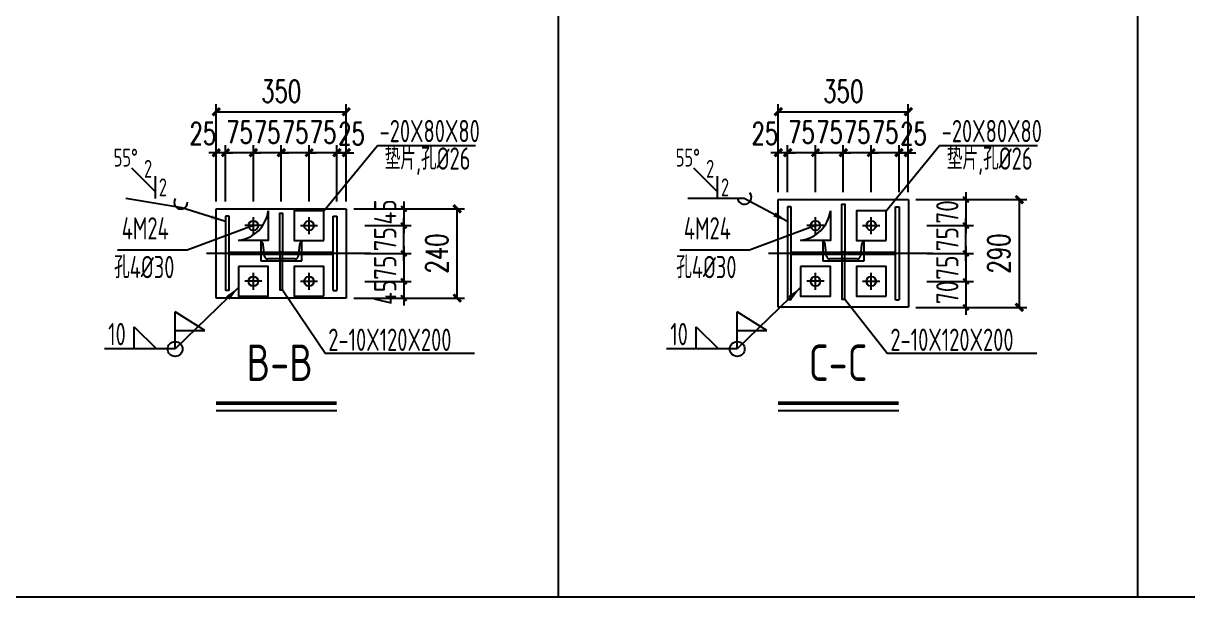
# Model space of a CAD drawing. Extents: x 180850 to 1400258, y 48356 to 327067.
# Drawn here: x 1346444 to 1362115, y 181972 to 189687 of the extents above; entities that cross this region are included whole.
import ezdxf
from ezdxf.enums import TextEntityAlignment as Align

# ---------------------------------------------------------------- set-up
doc = ezdxf.new("R2010")
doc.units = 0
doc.header["$LTSCALE"] = 1000
doc.linetypes.add('ACAD_ISO02W100', pattern=[15, 12, -3])
for name, color, linetype in [('AXIS', 3, 'Continuous'), ('DOTE', 1, 'Continuous'), ('GZ', 50, 'Continuous'), ('HfText', 7, 'Continuous'), ('NUM', 7, 'Continuous'), ('PUB_TEXT', 7, 'Continuous'), ('PZ', 202, 'Continuous'), ('TEXT', 7, 'Continuous'), ('THIN', 7, 'Continuous'), ('WELD', 7, 'Continuous'), ('引线', 3, 'Continuous'), ('虚线', 4, 'ACAD_ISO02W100')]:
    doc.layers.add(name, color=color, linetype=linetype)
doc.styles.add('_TCH_DIM_T3', font='SIMPLEX', dxfattribs={"width": 0.705882, "bigfont": 'GBCBIG'})
doc.styles.add('C', font='tssdeng.shx', dxfattribs={"height": 3, "bigfont": 'tssdchn.shx'})
doc.styles.get("Standard").update_dxf_attribs({"font": 'gbenor.shx', "bigfont": 'gbcbig.shx'})
doc.styles.add('TSSD_Dimension', font='Tssdeng.shx', dxfattribs={"width": 0.8, "bigfont": 'hztxt.shx'})
doc.styles.add('TSSD_Label', font='tssdeng.shx', dxfattribs={"width": 0.7, "bigfont": 'hztxt.shx'})
doc.styles.add('TSSD_Norm', font='tssdeng.shx', dxfattribs={"bigfont": 'hztxt.shx'})
doc.dimstyles.new('TCH_100_5', dxfattribs={"dimtxt": 297.5, "dimasz": 100, "dimexe": 100, "dimexo": 100, "dimgap": 126.25, "dimtad": 1, "dimdec": 0, "dimlfac": 0.2, "dimzin": 0, "dimdsep": 46, "dimtxsty": '_TCH_DIM_T3', "dimblk": 'ARCHTICK', "dimcen": 0.09, "dimclrd": 126, "dimclre": 126, "dimclrt": 7, "dimazin": 2, "dimtfac": 1, "dimtdec": 0, "dimtix": 1, "dimtmove": 2, "dimatfit": 3, "dimfxl": 1, "dimtolj": 1, "dimtzin": 0, "dimarcsym": 0})
doc.dimstyles.new('TSSD_20_100', dxfattribs={"dimtxt": 300, "dimasz": 75, "dimexe": 100, "dimexo": 250, "dimgap": 100, "dimtad": 1, "dimdec": 0, "dimlfac": 0.2, "dimzin": 0, "dimdsep": 46, "dimtxsty": 'TSSD_Dimension', "dimblk": 'ARCHTICK', "dimcen": 0, "dimdle": 100, "dimclrt": 7, "dimadec": 0, "dimazin": 0, "dimtfac": 1, "dimtdec": 0, "dimtix": 1, "dimtmove": 2, "dimatfit": 3, "dimfxl": 1, "dimtolj": 1, "dimtzin": 0, "dimarcsym": 0})
doc.dimstyles.new('TSSD_LEADER_STYLE_200.0', dxfattribs={"dimtxt": 0.18, "dimasz": 200, "dimexe": 0.18, "dimexo": 0.0625, "dimgap": 0.09, "dimtad": 0, "dimtih": 1, "dimtoh": 1, "dimdec": 4, "dimzin": 0, "dimdsep": 46, "dimtxsty": 'Standard', "dimcen": 0.09, "dimadec": 0, "dimazin": 0, "dimtfac": 1, "dimtdec": 4, "dimtofl": 0, "dimtmove": 0, "dimatfit": 3, "dimfxl": 1, "dimtolj": 1, "dimtzin": 0, "dimarcsym": 0})

# ---------------------------------------------------------------- blocks, each defined once
blk = doc.blocks.new('_WELD001')
at = {"linetype": 'ByBlock'}
h = blk.add_hatch(color=0, dxfattribs=at)
h.paths.add_polyline_path([(0.8, 0.5), (0, 1), (0, 0.5)], flags=16)
edge = h.paths.add_edge_path()
edge.add_line((0.8, 0.5), (0, 1))
edge.add_line((0, 0.5), (0.8, 0.5))
edge.add_line((0, 0), (0, 1))
at = {"color": 0, "linetype": 'ByBlock'}
for p, q in [((0, 0), (0, 1)), ((0.8, 0.5), (0, 1)), ((0, 0.5), (0.8, 0.5))]:
    blk.add_line(p, q, dxfattribs=at)
blk = doc.blocks.new('_WELD003')
at = {"color": 0, "linetype": 'ByBlock'}
blk.add_circle((0, 0), 0.5, dxfattribs=at)
blk = doc.blocks.new('_WELD004')
at = {"color": 0, "linetype": 'ByBlock'}
for p, q in [((0, 1), (1, 0)), ((0, 0), (0, 1))]:
    blk.add_line(p, q, dxfattribs=at)
blk = doc.blocks.new('_ArchTick')
at = {"color": 0, "linetype": 'ByBlock', "const_width": 0.4}
blk.add_lwpolyline([(-0.5, -0.5), (0.5, 0.5)], dxfattribs=at)
blk = doc.blocks.new('*D1846')
at = {"layer": 'AXIS', "color": 126, "linetype": 'ByBlock', "lineweight": -2, "transparency": 16777216}
for p, q in [((1349541, 187290), (1349541, 188046)), ((1349916, 187290), (1349916, 188046)), ((1349541, 187946), (1349441, 187946)), ((1349916, 187946), (1349541, 187946)), ((1349916, 187946), (1350016, 187946))]:
    blk.add_line(p, q, dxfattribs=at)
at = {"layer": 'Defpoints', "color": 0, "linetype": 'ByBlock', "transparency": 16777216}
for p in [(1349541, 187946), (1349541, 187190), (1349916, 187190)]:
    blk.add_point(p, dxfattribs=at)
at = {"layer": 'AXIS', "color": 126, "linetype": 'ByBlock', "lineweight": -2, "transparency": 16777216, "xscale": 100, "yscale": 100, "zscale": 100}
blk.add_blockref('_ArchTick', (1349541, 187946), dxfattribs=at)
at = {"layer": 'AXIS', "color": 126, "linetype": 'ByBlock', "lineweight": -2, "transparency": 16777216, "xscale": 100, "yscale": 100, "zscale": 100, "rotation": 180}
blk.add_blockref('_ArchTick', (1349916, 187946), dxfattribs=at)
at = {"layer": 'AXIS', "color": 7, "linetype": 'ByBlock', "transparency": 16777216, "insert": (1349728, 188221), "char_height": 297.5, "attachment_point": 5, "style": '_TCH_DIM_T3'}
blk.add_mtext('\\A1;75', dxfattribs=at)
blk = doc.blocks.new('*D1847')
at = {"layer": 'AXIS', "color": 126, "linetype": 'ByBlock', "lineweight": -2, "transparency": 16777216}
for p, q in [((1349041, 187290), (1349041, 188597)), ((1350791, 187290), (1350791, 188597)), ((1349041, 188497), (1350791, 188497))]:
    blk.add_line(p, q, dxfattribs=at)
at = {"layer": 'Defpoints', "color": 0, "linetype": 'ByBlock', "transparency": 16777216}
for p in [(1350791, 188497), (1349041, 187190), (1350791, 187190)]:
    blk.add_point(p, dxfattribs=at)
at = {"layer": 'AXIS', "color": 126, "linetype": 'ByBlock', "lineweight": -2, "transparency": 16777216, "xscale": 100, "yscale": 100, "zscale": 100, "rotation": 180}
blk.add_blockref('_ArchTick', (1349041, 188497), dxfattribs=at)
at = {"layer": 'AXIS', "color": 126, "linetype": 'ByBlock', "lineweight": -2, "transparency": 16777216, "xscale": 100, "yscale": 100, "zscale": 100}
blk.add_blockref('_ArchTick', (1350791, 188497), dxfattribs=at)
at = {"layer": 'AXIS', "color": 7, "linetype": 'ByBlock', "transparency": 16777216, "insert": (1349916, 188772), "char_height": 297.5, "attachment_point": 5, "style": '_TCH_DIM_T3'}
blk.add_mtext('\\A1;350', dxfattribs=at)
blk = doc.blocks.new('*D1848')
at = {"layer": 'AXIS', "color": 126, "linetype": 'ByBlock', "lineweight": -2, "transparency": 16777216}
for p, q in [((1349041, 187290), (1349041, 188046)), ((1349166, 187290), (1349166, 188046)), ((1349041, 187946), (1348941, 187946)), ((1349166, 187946), (1349041, 187946)), ((1349166, 187946), (1349266, 187946))]:
    blk.add_line(p, q, dxfattribs=at)
at = {"layer": 'Defpoints', "color": 0, "linetype": 'ByBlock', "transparency": 16777216}
for p in [(1349041, 187946), (1349041, 187190), (1349166, 187190)]:
    blk.add_point(p, dxfattribs=at)
at = {"layer": 'AXIS', "color": 126, "linetype": 'ByBlock', "lineweight": -2, "transparency": 16777216, "xscale": 100, "yscale": 100, "zscale": 100}
blk.add_blockref('_ArchTick', (1349041, 187946), dxfattribs=at)
at = {"layer": 'AXIS', "color": 126, "linetype": 'ByBlock', "lineweight": -2, "transparency": 16777216, "xscale": 100, "yscale": 100, "zscale": 100, "rotation": 180}
blk.add_blockref('_ArchTick', (1349166, 187946), dxfattribs=at)
at = {"layer": 'AXIS', "color": 7, "linetype": 'ByBlock', "transparency": 16777216, "insert": (1348860, 188204), "char_height": 297.5, "attachment_point": 5, "style": '_TCH_DIM_T3'}
blk.add_mtext('\\A1;25', dxfattribs=at)
blk = doc.blocks.new('*D1849')
at = {"layer": 'AXIS', "color": 126, "linetype": 'ByBlock', "lineweight": -2, "transparency": 16777216}
for p, q in [((1350666, 187290), (1350666, 188046)), ((1350791, 187290), (1350791, 188046)), ((1350666, 187946), (1350566, 187946)), ((1350791, 187946), (1350666, 187946)), ((1350791, 187946), (1350891, 187946))]:
    blk.add_line(p, q, dxfattribs=at)
at = {"layer": 'Defpoints', "color": 0, "linetype": 'ByBlock', "transparency": 16777216}
for p in [(1350666, 187946), (1350666, 187190), (1350791, 187190)]:
    blk.add_point(p, dxfattribs=at)
at = {"layer": 'AXIS', "color": 126, "linetype": 'ByBlock', "lineweight": -2, "transparency": 16777216, "xscale": 100, "yscale": 100, "zscale": 100}
blk.add_blockref('_ArchTick', (1350666, 187946), dxfattribs=at)
at = {"layer": 'AXIS', "color": 126, "linetype": 'ByBlock', "lineweight": -2, "transparency": 16777216, "xscale": 100, "yscale": 100, "zscale": 100, "rotation": 180}
blk.add_blockref('_ArchTick', (1350791, 187946), dxfattribs=at)
at = {"layer": 'AXIS', "color": 7, "linetype": 'ByBlock', "transparency": 16777216, "insert": (1350862, 188201), "char_height": 297.5, "attachment_point": 5, "style": '_TCH_DIM_T3'}
blk.add_mtext('\\A1;25', dxfattribs=at)
blk = doc.blocks.new('*D1850')
at = {"layer": 'AXIS', "color": 126, "linetype": 'ByBlock', "lineweight": -2, "transparency": 16777216}
for p, q in [((1349916, 187290), (1349916, 188046)), ((1350291, 187290), (1350291, 188046)), ((1349916, 187946), (1349816, 187946)), ((1350291, 187946), (1349916, 187946)), ((1350291, 187946), (1350391, 187946))]:
    blk.add_line(p, q, dxfattribs=at)
at = {"layer": 'Defpoints', "color": 0, "linetype": 'ByBlock', "transparency": 16777216}
for p in [(1349916, 187946), (1349916, 187190), (1350291, 187190)]:
    blk.add_point(p, dxfattribs=at)
at = {"layer": 'AXIS', "color": 126, "linetype": 'ByBlock', "lineweight": -2, "transparency": 16777216, "xscale": 100, "yscale": 100, "zscale": 100}
blk.add_blockref('_ArchTick', (1349916, 187946), dxfattribs=at)
at = {"layer": 'AXIS', "color": 126, "linetype": 'ByBlock', "lineweight": -2, "transparency": 16777216, "xscale": 100, "yscale": 100, "zscale": 100, "rotation": 180}
blk.add_blockref('_ArchTick', (1350291, 187946), dxfattribs=at)
at = {"layer": 'AXIS', "color": 7, "linetype": 'ByBlock', "transparency": 16777216, "insert": (1350103, 188221), "char_height": 297.5, "attachment_point": 5, "style": '_TCH_DIM_T3'}
blk.add_mtext('\\A1;75', dxfattribs=at)
blk = doc.blocks.new('*D1851')
at = {"layer": 'AXIS', "color": 126, "linetype": 'ByBlock', "lineweight": -2, "transparency": 16777216}
for p, q in [((1349166, 187290), (1349166, 188046)), ((1349541, 187290), (1349541, 188046)), ((1349166, 187946), (1349066, 187946)), ((1349541, 187946), (1349166, 187946)), ((1349541, 187946), (1349641, 187946))]:
    blk.add_line(p, q, dxfattribs=at)
at = {"layer": 'Defpoints', "color": 0, "linetype": 'ByBlock', "transparency": 16777216}
for p in [(1349166, 187946), (1349166, 187190), (1349541, 187190)]:
    blk.add_point(p, dxfattribs=at)
at = {"layer": 'AXIS', "color": 126, "linetype": 'ByBlock', "lineweight": -2, "transparency": 16777216, "xscale": 100, "yscale": 100, "zscale": 100}
blk.add_blockref('_ArchTick', (1349166, 187946), dxfattribs=at)
at = {"layer": 'AXIS', "color": 126, "linetype": 'ByBlock', "lineweight": -2, "transparency": 16777216, "xscale": 100, "yscale": 100, "zscale": 100, "rotation": 180}
blk.add_blockref('_ArchTick', (1349541, 187946), dxfattribs=at)
at = {"layer": 'AXIS', "color": 7, "linetype": 'ByBlock', "transparency": 16777216, "insert": (1349353, 188221), "char_height": 297.5, "attachment_point": 5, "style": '_TCH_DIM_T3'}
blk.add_mtext('\\A1;75', dxfattribs=at)
blk = doc.blocks.new('*D1852')
at = {"layer": 'AXIS', "color": 126, "linetype": 'ByBlock', "lineweight": -2, "transparency": 16777216}
for p, q in [((1350291, 187290), (1350291, 188046)), ((1350666, 187290), (1350666, 188046)), ((1350291, 187946), (1350191, 187946)), ((1350666, 187946), (1350291, 187946)), ((1350666, 187946), (1350766, 187946))]:
    blk.add_line(p, q, dxfattribs=at)
at = {"layer": 'Defpoints', "color": 0, "linetype": 'ByBlock', "transparency": 16777216}
for p in [(1350291, 187946), (1350291, 187190), (1350666, 187190)]:
    blk.add_point(p, dxfattribs=at)
at = {"layer": 'AXIS', "color": 126, "linetype": 'ByBlock', "lineweight": -2, "transparency": 16777216, "xscale": 100, "yscale": 100, "zscale": 100}
blk.add_blockref('_ArchTick', (1350291, 187946), dxfattribs=at)
at = {"layer": 'AXIS', "color": 126, "linetype": 'ByBlock', "lineweight": -2, "transparency": 16777216, "xscale": 100, "yscale": 100, "zscale": 100, "rotation": 180}
blk.add_blockref('_ArchTick', (1350666, 187946), dxfattribs=at)
at = {"layer": 'AXIS', "color": 7, "linetype": 'ByBlock', "transparency": 16777216, "insert": (1350478, 188221), "char_height": 297.5, "attachment_point": 5, "style": '_TCH_DIM_T3'}
blk.add_mtext('\\A1;75', dxfattribs=at)
blk = doc.blocks.new('*D1853')
at = {"layer": 'AXIS', "color": 0, "linetype": 'ByBlock', "lineweight": -2, "transparency": 16777216}
for p, q in [((1351041, 186215), (1351665, 186215)), ((1351565, 186315), (1351565, 185890)), ((1351041, 185990), (1351665, 185990))]:
    blk.add_line(p, q, dxfattribs=at)
at = {"layer": 'Defpoints', "color": 0, "linetype": 'ByBlock', "transparency": 16777216}
for p in [(1350791, 186215), (1350791, 185990), (1351565, 185990)]:
    blk.add_point(p, dxfattribs=at)
at = {"layer": 'AXIS', "color": 0, "linetype": 'ByBlock', "lineweight": -2, "transparency": 16777216, "xscale": 75, "yscale": 75, "zscale": 75}
for p, rotation in [((1351565, 186215), 90), ((1351565, 185990), 270)]:
    blk.add_blockref('_ArchTick', p, dxfattribs=dict(at, rotation=rotation))
at = {"layer": 'AXIS', "color": 7, "linetype": 'ByBlock', "transparency": 16777216, "insert": (1351315, 186067), "char_height": 300, "attachment_point": 5, "rotation": 90, "style": 'TSSD_Dimension'}
blk.add_mtext('\\A1;45', dxfattribs=at)
blk = doc.blocks.new('*D1854')
at = {"layer": 'AXIS', "color": 0, "linetype": 'ByBlock', "lineweight": -2, "transparency": 16777216}
for p, q in [((1351041, 186965), (1351665, 186965)), ((1351565, 186490), (1351565, 187065)), ((1351041, 186590), (1351665, 186590))]:
    blk.add_line(p, q, dxfattribs=at)
at = {"layer": 'Defpoints', "color": 0, "linetype": 'ByBlock', "transparency": 16777216}
for p in [(1350791, 186965), (1351565, 186965), (1350791, 186590)]:
    blk.add_point(p, dxfattribs=at)
at = {"layer": 'AXIS', "color": 0, "linetype": 'ByBlock', "lineweight": -2, "transparency": 16777216, "xscale": 75, "yscale": 75, "zscale": 75}
for p, rotation in [((1351565, 186965), 90), ((1351565, 186590), 270)]:
    blk.add_blockref('_ArchTick', p, dxfattribs=dict(at, rotation=rotation))
at = {"layer": 'AXIS', "color": 7, "linetype": 'ByBlock', "transparency": 16777216, "insert": (1351315, 186782), "char_height": 300, "attachment_point": 5, "rotation": 90, "style": 'TSSD_Dimension'}
blk.add_mtext('\\A1;75', dxfattribs=at)
blk = doc.blocks.new('_WELD008')
at = {"color": 0, "linetype": 'ByBlock'}
for p, q in [((0, 0.3), (1.061, 1.361)), ((0, 0), (0, 1))]:
    blk.add_line(p, q, dxfattribs=at)
for tag, p in [('C', (1.286, 1.416)), ('B', (0.288, 0.856)), ('A', (-0.303, -0.009))]:
    blk.add_attdef(tag, text='', height=0.8, dxfattribs=at).set_placement(p, align=Align.CENTER)
blk = doc.blocks.new('*D1855')
at = {"layer": 'AXIS', "color": 126, "linetype": 'ByBlock', "lineweight": -2, "transparency": 16777216}
for p, q in [((1350891, 187190), (1352384, 187190)), ((1352284, 185990), (1352284, 187190)), ((1350891, 185990), (1352384, 185990))]:
    blk.add_line(p, q, dxfattribs=at)
at = {"layer": 'Defpoints', "color": 0, "linetype": 'ByBlock', "transparency": 16777216}
for p in [(1350791, 187190), (1352284, 187190), (1350791, 185990)]:
    blk.add_point(p, dxfattribs=at)
at = {"layer": 'AXIS', "color": 126, "linetype": 'ByBlock', "lineweight": -2, "transparency": 16777216, "xscale": 100, "yscale": 100, "zscale": 100}
for p, rotation in [((1352284, 187190), 90), ((1352284, 185990), 270)]:
    blk.add_blockref('_ArchTick', p, dxfattribs=dict(at, rotation=rotation))
at = {"layer": 'AXIS', "color": 7, "linetype": 'ByBlock', "transparency": 16777216, "insert": (1352009, 186590), "char_height": 297.5, "attachment_point": 5, "rotation": 90, "style": '_TCH_DIM_T3'}
blk.add_mtext('\\A1;240', dxfattribs=at)
blk = doc.blocks.new('*D1856')
at = {"layer": 'AXIS', "color": 0, "linetype": 'ByBlock', "lineweight": -2, "transparency": 16777216}
for p, q in [((1351565, 186690), (1351565, 186115)), ((1351041, 186590), (1351665, 186590)), ((1351041, 186215), (1351665, 186215))]:
    blk.add_line(p, q, dxfattribs=at)
at = {"layer": 'Defpoints', "color": 0, "linetype": 'ByBlock', "transparency": 16777216}
for p in [(1350791, 186590), (1350791, 186215), (1351565, 186215)]:
    blk.add_point(p, dxfattribs=at)
at = {"layer": 'AXIS', "color": 0, "linetype": 'ByBlock', "lineweight": -2, "transparency": 16777216, "xscale": 75, "yscale": 75, "zscale": 75}
for p, rotation in [((1351565, 186590), 90), ((1351565, 186215), 270)]:
    blk.add_blockref('_ArchTick', p, dxfattribs=dict(at, rotation=rotation))
at = {"layer": 'AXIS', "color": 7, "linetype": 'ByBlock', "transparency": 16777216, "insert": (1351315, 186399), "char_height": 300, "attachment_point": 5, "rotation": 90, "style": 'TSSD_Dimension'}
blk.add_mtext('\\A1;75', dxfattribs=at)
blk = doc.blocks.new('*D1857')
at = {"layer": 'AXIS', "color": 0, "linetype": 'ByBlock', "lineweight": -2, "transparency": 16777216}
for p, q in [((1351565, 187290), (1351565, 186865)), ((1350916, 187190), (1351665, 187190)), ((1351041, 186965), (1351665, 186965))]:
    blk.add_line(p, q, dxfattribs=at)
at = {"layer": 'Defpoints', "color": 0, "linetype": 'ByBlock', "transparency": 16777216}
for p in [(1350666, 187190), (1350791, 186965), (1351565, 186965)]:
    blk.add_point(p, dxfattribs=at)
at = {"layer": 'AXIS', "color": 0, "linetype": 'ByBlock', "lineweight": -2, "transparency": 16777216, "xscale": 75, "yscale": 75, "zscale": 75}
for p, rotation in [((1351565, 187190), 90), ((1351565, 186965), 270)]:
    blk.add_blockref('_ArchTick', p, dxfattribs=dict(at, rotation=rotation))
at = {"layer": 'AXIS', "color": 7, "linetype": 'ByBlock', "transparency": 16777216, "insert": (1351315, 187149), "char_height": 300, "attachment_point": 5, "rotation": 90, "style": 'TSSD_Dimension'}
blk.add_mtext('\\A1;45', dxfattribs=at)
blk = doc.blocks.new('*D1973')
at = {"layer": 'AXIS', "color": 126, "linetype": 'ByBlock', "lineweight": -2, "transparency": 16777216}
for p, q in [((1357105, 187415), (1357105, 188046)), ((1357480, 187415), (1357480, 188046)), ((1357105, 187946), (1357005, 187946)), ((1357480, 187946), (1357105, 187946)), ((1357480, 187946), (1357580, 187946))]:
    blk.add_line(p, q, dxfattribs=at)
at = {"layer": 'Defpoints', "color": 0, "linetype": 'ByBlock', "transparency": 16777216}
for p in [(1357105, 187946), (1357105, 187315), (1357480, 187315)]:
    blk.add_point(p, dxfattribs=at)
at = {"layer": 'AXIS', "color": 126, "linetype": 'ByBlock', "lineweight": -2, "transparency": 16777216, "xscale": 100, "yscale": 100, "zscale": 100}
blk.add_blockref('_ArchTick', (1357105, 187946), dxfattribs=at)
at = {"layer": 'AXIS', "color": 126, "linetype": 'ByBlock', "lineweight": -2, "transparency": 16777216, "xscale": 100, "yscale": 100, "zscale": 100, "rotation": 180}
blk.add_blockref('_ArchTick', (1357480, 187946), dxfattribs=at)
at = {"layer": 'AXIS', "color": 7, "linetype": 'ByBlock', "transparency": 16777216, "insert": (1357293, 188221), "char_height": 297.5, "attachment_point": 5, "style": '_TCH_DIM_T3'}
blk.add_mtext('\\A1;75', dxfattribs=at)
blk = doc.blocks.new('*D1974')
at = {"layer": 'AXIS', "color": 126, "linetype": 'ByBlock', "lineweight": -2, "transparency": 16777216}
for p, q in [((1356605, 187415), (1356605, 188597)), ((1358355, 187415), (1358355, 188597)), ((1356605, 188497), (1358355, 188497))]:
    blk.add_line(p, q, dxfattribs=at)
at = {"layer": 'Defpoints', "color": 0, "linetype": 'ByBlock', "transparency": 16777216}
for p in [(1358355, 188497), (1356605, 187315), (1358355, 187315)]:
    blk.add_point(p, dxfattribs=at)
at = {"layer": 'AXIS', "color": 126, "linetype": 'ByBlock', "lineweight": -2, "transparency": 16777216, "xscale": 100, "yscale": 100, "zscale": 100, "rotation": 180}
blk.add_blockref('_ArchTick', (1356605, 188497), dxfattribs=at)
at = {"layer": 'AXIS', "color": 126, "linetype": 'ByBlock', "lineweight": -2, "transparency": 16777216, "xscale": 100, "yscale": 100, "zscale": 100}
blk.add_blockref('_ArchTick', (1358355, 188497), dxfattribs=at)
at = {"layer": 'AXIS', "color": 7, "linetype": 'ByBlock', "transparency": 16777216, "insert": (1357480, 188772), "char_height": 297.5, "attachment_point": 5, "style": '_TCH_DIM_T3'}
blk.add_mtext('\\A1;350', dxfattribs=at)
blk = doc.blocks.new('*D1975')
at = {"layer": 'AXIS', "color": 126, "linetype": 'ByBlock', "lineweight": -2, "transparency": 16777216}
for p, q in [((1356605, 187415), (1356605, 188046)), ((1356730, 187415), (1356730, 188046)), ((1356605, 187946), (1356505, 187946)), ((1356730, 187946), (1356605, 187946)), ((1356730, 187946), (1356830, 187946))]:
    blk.add_line(p, q, dxfattribs=at)
at = {"layer": 'Defpoints', "color": 0, "linetype": 'ByBlock', "transparency": 16777216}
for p in [(1356605, 187946), (1356605, 187315), (1356730, 187315)]:
    blk.add_point(p, dxfattribs=at)
at = {"layer": 'AXIS', "color": 126, "linetype": 'ByBlock', "lineweight": -2, "transparency": 16777216, "xscale": 100, "yscale": 100, "zscale": 100}
blk.add_blockref('_ArchTick', (1356605, 187946), dxfattribs=at)
at = {"layer": 'AXIS', "color": 126, "linetype": 'ByBlock', "lineweight": -2, "transparency": 16777216, "xscale": 100, "yscale": 100, "zscale": 100, "rotation": 180}
blk.add_blockref('_ArchTick', (1356730, 187946), dxfattribs=at)
at = {"layer": 'AXIS', "color": 7, "linetype": 'ByBlock', "transparency": 16777216, "insert": (1356425, 188204), "char_height": 297.5, "attachment_point": 5, "style": '_TCH_DIM_T3'}
blk.add_mtext('\\A1;25', dxfattribs=at)
blk = doc.blocks.new('*D1976')
at = {"layer": 'AXIS', "color": 126, "linetype": 'ByBlock', "lineweight": -2, "transparency": 16777216}
for p, q in [((1358230, 187415), (1358230, 188046)), ((1358355, 187415), (1358355, 188046)), ((1358230, 187946), (1358130, 187946)), ((1358355, 187946), (1358230, 187946)), ((1358355, 187946), (1358455, 187946))]:
    blk.add_line(p, q, dxfattribs=at)
at = {"layer": 'Defpoints', "color": 0, "linetype": 'ByBlock', "transparency": 16777216}
for p in [(1358230, 187946), (1358230, 187315), (1358355, 187315)]:
    blk.add_point(p, dxfattribs=at)
at = {"layer": 'AXIS', "color": 126, "linetype": 'ByBlock', "lineweight": -2, "transparency": 16777216, "xscale": 100, "yscale": 100, "zscale": 100}
blk.add_blockref('_ArchTick', (1358230, 187946), dxfattribs=at)
at = {"layer": 'AXIS', "color": 126, "linetype": 'ByBlock', "lineweight": -2, "transparency": 16777216, "xscale": 100, "yscale": 100, "zscale": 100, "rotation": 180}
blk.add_blockref('_ArchTick', (1358355, 187946), dxfattribs=at)
at = {"layer": 'AXIS', "color": 7, "linetype": 'ByBlock', "transparency": 16777216, "insert": (1358426, 188201), "char_height": 297.5, "attachment_point": 5, "style": '_TCH_DIM_T3'}
blk.add_mtext('\\A1;25', dxfattribs=at)
blk = doc.blocks.new('*D1977')
at = {"layer": 'AXIS', "color": 126, "linetype": 'ByBlock', "lineweight": -2, "transparency": 16777216}
for p, q in [((1357480, 187415), (1357480, 188046)), ((1357855, 187415), (1357855, 188046)), ((1357480, 187946), (1357380, 187946)), ((1357855, 187946), (1357480, 187946)), ((1357855, 187946), (1357955, 187946))]:
    blk.add_line(p, q, dxfattribs=at)
at = {"layer": 'Defpoints', "color": 0, "linetype": 'ByBlock', "transparency": 16777216}
for p in [(1357480, 187946), (1357480, 187315), (1357855, 187315)]:
    blk.add_point(p, dxfattribs=at)
at = {"layer": 'AXIS', "color": 126, "linetype": 'ByBlock', "lineweight": -2, "transparency": 16777216, "xscale": 100, "yscale": 100, "zscale": 100}
blk.add_blockref('_ArchTick', (1357480, 187946), dxfattribs=at)
at = {"layer": 'AXIS', "color": 126, "linetype": 'ByBlock', "lineweight": -2, "transparency": 16777216, "xscale": 100, "yscale": 100, "zscale": 100, "rotation": 180}
blk.add_blockref('_ArchTick', (1357855, 187946), dxfattribs=at)
at = {"layer": 'AXIS', "color": 7, "linetype": 'ByBlock', "transparency": 16777216, "insert": (1357668, 188221), "char_height": 297.5, "attachment_point": 5, "style": '_TCH_DIM_T3'}
blk.add_mtext('\\A1;75', dxfattribs=at)
blk = doc.blocks.new('*D1978')
at = {"layer": 'AXIS', "color": 126, "linetype": 'ByBlock', "lineweight": -2, "transparency": 16777216}
for p, q in [((1356730, 187415), (1356730, 188046)), ((1357105, 187415), (1357105, 188046)), ((1356730, 187946), (1356630, 187946)), ((1357105, 187946), (1356730, 187946)), ((1357105, 187946), (1357205, 187946))]:
    blk.add_line(p, q, dxfattribs=at)
at = {"layer": 'Defpoints', "color": 0, "linetype": 'ByBlock', "transparency": 16777216}
for p in [(1356730, 187946), (1356730, 187315), (1357105, 187315)]:
    blk.add_point(p, dxfattribs=at)
at = {"layer": 'AXIS', "color": 126, "linetype": 'ByBlock', "lineweight": -2, "transparency": 16777216, "xscale": 100, "yscale": 100, "zscale": 100}
blk.add_blockref('_ArchTick', (1356730, 187946), dxfattribs=at)
at = {"layer": 'AXIS', "color": 126, "linetype": 'ByBlock', "lineweight": -2, "transparency": 16777216, "xscale": 100, "yscale": 100, "zscale": 100, "rotation": 180}
blk.add_blockref('_ArchTick', (1357105, 187946), dxfattribs=at)
at = {"layer": 'AXIS', "color": 7, "linetype": 'ByBlock', "transparency": 16777216, "insert": (1356918, 188221), "char_height": 297.5, "attachment_point": 5, "style": '_TCH_DIM_T3'}
blk.add_mtext('\\A1;75', dxfattribs=at)
blk = doc.blocks.new('*D1979')
at = {"layer": 'AXIS', "color": 126, "linetype": 'ByBlock', "lineweight": -2, "transparency": 16777216}
for p, q in [((1357855, 187415), (1357855, 188046)), ((1358230, 187415), (1358230, 188046)), ((1357855, 187946), (1357755, 187946)), ((1358230, 187946), (1357855, 187946)), ((1358230, 187946), (1358330, 187946))]:
    blk.add_line(p, q, dxfattribs=at)
at = {"layer": 'Defpoints', "color": 0, "linetype": 'ByBlock', "transparency": 16777216}
for p in [(1357855, 187946), (1357855, 187315), (1358230, 187315)]:
    blk.add_point(p, dxfattribs=at)
at = {"layer": 'AXIS', "color": 126, "linetype": 'ByBlock', "lineweight": -2, "transparency": 16777216, "xscale": 100, "yscale": 100, "zscale": 100}
blk.add_blockref('_ArchTick', (1357855, 187946), dxfattribs=at)
at = {"layer": 'AXIS', "color": 126, "linetype": 'ByBlock', "lineweight": -2, "transparency": 16777216, "xscale": 100, "yscale": 100, "zscale": 100, "rotation": 180}
blk.add_blockref('_ArchTick', (1358230, 187946), dxfattribs=at)
at = {"layer": 'AXIS', "color": 7, "linetype": 'ByBlock', "transparency": 16777216, "insert": (1358043, 188221), "char_height": 297.5, "attachment_point": 5, "style": '_TCH_DIM_T3'}
blk.add_mtext('\\A1;75', dxfattribs=at)
blk = doc.blocks.new('*D1980')
at = {"layer": 'AXIS', "color": 0, "linetype": 'ByBlock', "lineweight": -2, "transparency": 16777216}
for p, q in [((1358605, 186215), (1359230, 186215)), ((1359130, 186315), (1359130, 185765)), ((1358605, 185865), (1359230, 185865))]:
    blk.add_line(p, q, dxfattribs=at)
at = {"layer": 'Defpoints', "color": 0, "linetype": 'ByBlock', "transparency": 16777216}
for p in [(1358355, 186215), (1358355, 185865), (1359130, 185865)]:
    blk.add_point(p, dxfattribs=at)
at = {"layer": 'AXIS', "color": 0, "linetype": 'ByBlock', "lineweight": -2, "transparency": 16777216, "xscale": 75, "yscale": 75, "zscale": 75}
for p, rotation in [((1359130, 186215), 90), ((1359130, 185865), 270)]:
    blk.add_blockref('_ArchTick', p, dxfattribs=dict(at, rotation=rotation))
at = {"layer": 'AXIS', "color": 7, "linetype": 'ByBlock', "transparency": 16777216, "insert": (1358880, 186067), "char_height": 300, "attachment_point": 5, "rotation": 90, "style": 'TSSD_Dimension'}
blk.add_mtext('\\A1;70', dxfattribs=at)
blk = doc.blocks.new('*D1981')
at = {"layer": 'AXIS', "color": 0, "linetype": 'ByBlock', "lineweight": -2, "transparency": 16777216}
for p, q in [((1358605, 186965), (1359230, 186965)), ((1359130, 186490), (1359130, 187065)), ((1358605, 186590), (1359230, 186590))]:
    blk.add_line(p, q, dxfattribs=at)
at = {"layer": 'Defpoints', "color": 0, "linetype": 'ByBlock', "transparency": 16777216}
for p in [(1358355, 186965), (1359130, 186965), (1358355, 186590)]:
    blk.add_point(p, dxfattribs=at)
at = {"layer": 'AXIS', "color": 0, "linetype": 'ByBlock', "lineweight": -2, "transparency": 16777216, "xscale": 75, "yscale": 75, "zscale": 75}
for p, rotation in [((1359130, 186965), 90), ((1359130, 186590), 270)]:
    blk.add_blockref('_ArchTick', p, dxfattribs=dict(at, rotation=rotation))
at = {"layer": 'AXIS', "color": 7, "linetype": 'ByBlock', "transparency": 16777216, "insert": (1358880, 186782), "char_height": 300, "attachment_point": 5, "rotation": 90, "style": 'TSSD_Dimension'}
blk.add_mtext('\\A1;75', dxfattribs=at)
blk = doc.blocks.new('*D1982')
at = {"layer": 'AXIS', "color": 126, "linetype": 'ByBlock', "lineweight": -2, "transparency": 16777216}
for p, q in [((1358455, 187315), (1359949, 187315)), ((1359849, 185865), (1359849, 187315)), ((1358455, 185865), (1359949, 185865))]:
    blk.add_line(p, q, dxfattribs=at)
at = {"layer": 'Defpoints', "color": 0, "linetype": 'ByBlock', "transparency": 16777216}
for p in [(1358355, 187315), (1359849, 187315), (1358355, 185865)]:
    blk.add_point(p, dxfattribs=at)
at = {"layer": 'AXIS', "color": 126, "linetype": 'ByBlock', "lineweight": -2, "transparency": 16777216, "xscale": 100, "yscale": 100, "zscale": 100}
for p, rotation in [((1359849, 187315), 90), ((1359849, 185865), 270)]:
    blk.add_blockref('_ArchTick', p, dxfattribs=dict(at, rotation=rotation))
at = {"layer": 'AXIS', "color": 7, "linetype": 'ByBlock', "transparency": 16777216, "insert": (1359574, 186590), "char_height": 297.5, "attachment_point": 5, "rotation": 90, "style": '_TCH_DIM_T3'}
blk.add_mtext('\\A1;290', dxfattribs=at)
blk = doc.blocks.new('*D1983')
at = {"layer": 'AXIS', "color": 0, "linetype": 'ByBlock', "lineweight": -2, "transparency": 16777216}
for p, q in [((1359130, 186690), (1359130, 186115)), ((1358605, 186590), (1359230, 186590)), ((1358605, 186215), (1359230, 186215))]:
    blk.add_line(p, q, dxfattribs=at)
at = {"layer": 'Defpoints', "color": 0, "linetype": 'ByBlock', "transparency": 16777216}
for p in [(1358355, 186590), (1358355, 186215), (1359130, 186215)]:
    blk.add_point(p, dxfattribs=at)
at = {"layer": 'AXIS', "color": 0, "linetype": 'ByBlock', "lineweight": -2, "transparency": 16777216, "xscale": 75, "yscale": 75, "zscale": 75}
for p, rotation in [((1359130, 186590), 90), ((1359130, 186215), 270)]:
    blk.add_blockref('_ArchTick', p, dxfattribs=dict(at, rotation=rotation))
at = {"layer": 'AXIS', "color": 7, "linetype": 'ByBlock', "transparency": 16777216, "insert": (1358880, 186399), "char_height": 300, "attachment_point": 5, "rotation": 90, "style": 'TSSD_Dimension'}
blk.add_mtext('\\A1;75', dxfattribs=at)
blk = doc.blocks.new('*D1984')
at = {"layer": 'AXIS', "color": 0, "linetype": 'ByBlock', "lineweight": -2, "transparency": 16777216}
for p, q in [((1358605, 187315), (1359230, 187315)), ((1359130, 187415), (1359130, 186865)), ((1358605, 186965), (1359230, 186965))]:
    blk.add_line(p, q, dxfattribs=at)
at = {"layer": 'Defpoints', "color": 0, "linetype": 'ByBlock', "transparency": 16777216}
for p in [(1358355, 187315), (1358355, 186965), (1359130, 186965)]:
    blk.add_point(p, dxfattribs=at)
at = {"layer": 'AXIS', "color": 0, "linetype": 'ByBlock', "lineweight": -2, "transparency": 16777216, "xscale": 75, "yscale": 75, "zscale": 75}
for p, rotation in [((1359130, 187315), 90), ((1359130, 186965), 270)]:
    blk.add_blockref('_ArchTick', p, dxfattribs=dict(at, rotation=rotation))
at = {"layer": 'AXIS', "color": 7, "linetype": 'ByBlock', "transparency": 16777216, "insert": (1358880, 187149), "char_height": 300, "attachment_point": 5, "rotation": 90, "style": 'TSSD_Dimension'}
blk.add_mtext('\\A1;70', dxfattribs=at)

msp = doc.modelspace()

# ---------------------------------------------------------------- linework, layer by layer
at = {"layer": 'AXIS'}
for p, q in [((1353641.49, 198062.25), (1353641.49, 181972.21)), ((1361437.65, 198062.25), (1361437.65, 181972.21)), ((1337316.94, 181972.21), (1391773.29, 181972.21))]:
    msp.add_line(p, q, dxfattribs=at)
at = {"layer": 'AXIS', "linetype": 'ByBlock'}
for p, q in [((1351121.61, 186590.33), (1348909.51, 186590.33)), ((1358686.28, 186590.33), (1356474.18, 186590.33))]:
    msp.add_line(p, q, dxfattribs=at)
at = {"layer": 'DOTE'}
for p, q in [((1349655.7, 186965.33), (1349425.7, 186965.33)), ((1349540.7, 186850.33), (1349540.7, 187080.33)), ((1350175.7, 186965.33), (1350405.7, 186965.33)), ((1350290.7, 186850.33), (1350290.7, 187080.33)), ((1357220.37, 186965.33), (1356990.37, 186965.33)), ((1357105.37, 186850.33), (1357105.37, 187080.33)), ((1357740.37, 186965.33), (1357970.37, 186965.33)), ((1357855.37, 186850.33), (1357855.37, 187080.33)), ((1349540.7, 186100.33), (1349540.7, 186330.33)), ((1350290.7, 186100.33), (1350290.7, 186330.33)), ((1357105.37, 186100.33), (1357105.37, 186330.33)), ((1357855.37, 186100.33), (1357855.37, 186330.33)), ((1349655.7, 186215.33), (1349425.7, 186215.33)), ((1350175.7, 186215.33), (1350405.7, 186215.33)), ((1357220.37, 186215.33), (1356990.37, 186215.33)), ((1357740.37, 186215.33), (1357970.37, 186215.33))]:
    msp.add_line(p, q, dxfattribs=at)
at = {"layer": 'GZ'}
for p, q in [((1356780.37, 187215.33), (1356730.37, 187215.33)), ((1356730.37, 187215.33), (1356730.37, 185965.33)), ((1356780.37, 185965.33), (1356780.37, 187215.33)), ((1358180.37, 187215.33), (1358230.37, 187215.33)), ((1358180.37, 185965.33), (1358180.37, 187215.33)), ((1358230.37, 187215.33), (1358230.37, 185965.33)), ((1349215.7, 187090.33), (1349165.7, 187090.33)), ((1349165.7, 187090.33), (1349165.7, 186090.33)), ((1349215.7, 186090.33), (1349215.7, 187090.33)), ((1350615.7, 187090.33), (1350665.7, 187090.33)), ((1350615.7, 186090.33), (1350615.7, 187090.33)), ((1350665.7, 187090.33), (1350665.7, 186090.33)), ((1349215.7, 186605.33), (1350615.7, 186605.33)), ((1350615.7, 186575.33), (1349215.7, 186575.33)), ((1356780.37, 186605.33), (1358180.37, 186605.33)), ((1358180.37, 186575.33), (1356780.37, 186575.33)), ((1349215.7, 186090.33), (1349165.7, 186090.33)), ((1350615.7, 186090.33), (1350665.7, 186090.33)), ((1356780.37, 185965.33), (1356730.37, 185965.33)), ((1358180.37, 185965.33), (1358230.37, 185965.33))]:
    msp.add_line(p, q, dxfattribs=at)
for points in [[(1349740.7, 187165.33), (1349740.7, 186765.33), (1349340.7, 186765.33)], [(1357305.37, 187165.33), (1357305.37, 186765.33), (1356905.37, 186765.33)]]:
    msp.add_lwpolyline(points, dxfattribs=at)
for points in [[(1350490.7, 186765.33), (1350490.7, 187165.33), (1350090.7, 187165.33), (1350090.7, 186765.33)], [(1358055.37, 186765.33), (1358055.37, 187165.33), (1357655.37, 187165.33), (1357655.37, 186765.33)], [(1349340.7, 186415.33), (1349340.7, 186015.33), (1349740.7, 186015.33), (1349740.7, 186415.33)], [(1350490.7, 186015.33), (1350490.7, 186415.33), (1350090.7, 186415.33), (1350090.7, 186015.33)], [(1356905.37, 186415.33), (1356905.37, 186015.33), (1357305.37, 186015.33), (1357305.37, 186415.33)], [(1358055.37, 186015.33), (1358055.37, 186415.33), (1357655.37, 186415.33), (1357655.37, 186015.33)]]:
    msp.add_lwpolyline(points, close=True, dxfattribs=at)
for centre in [(1349540.7, 186965.33), (1350290.7, 186965.33), (1357105.37, 186965.33), (1357855.37, 186965.33), (1349540.7, 186215.33), (1350290.7, 186215.33), (1357105.37, 186215.33), (1357855.37, 186215.33)]:
    msp.add_circle(centre, 65, dxfattribs=at)
for centre in [(1349285.98, 187220.05), (1356850.65, 187220.05)]:
    msp.add_arc(centre, 458, 276.862015, 353.137985, dxfattribs=at)
at = {"layer": 'NUM', "const_width": 50}
for points in [[(1349038.58, 184575.65), (1350662.14, 184575.65)], [(1356603.25, 184575.65), (1358226.81, 184575.65)]]:
    msp.add_lwpolyline(points, dxfattribs=at)
at = {"layer": 'PZ'}
for p, q in [((1356605.37, 187315.33), (1358355.37, 187315.33)), ((1356605.37, 185865.33), (1356605.37, 187315.33)), ((1358355.37, 187315.33), (1358355.37, 185865.33)), ((1349040.7, 187190.33), (1350790.7, 187190.33)), ((1349040.7, 185990.33), (1349040.7, 187190.33)), ((1350790.7, 187190.33), (1350790.7, 185990.33)), ((1350790.7, 185990.33), (1349040.7, 185990.33)), ((1358355.37, 185865.33), (1356605.37, 185865.33))]:
    msp.add_line(p, q, dxfattribs=at)
for points in [[(1349897.54, 186605.33), (1349897.54, 187130.33), (1349933.86, 187130.33), (1349933.86, 186605.33)], [(1357462.21, 186605.33), (1357462.21, 187255.33), (1357498.54, 187255.33), (1357498.54, 186605.33)], [(1349897.54, 186575.33), (1349897.54, 186100.33), (1349933.86, 186100.33), (1349933.86, 186575.33)], [(1357462.21, 186575.33), (1357462.21, 185975.33), (1357498.54, 185975.33), (1357498.54, 186575.33)]]:
    msp.add_lwpolyline(points, close=True, dxfattribs=at)
at = {"layer": 'THIN', "linetype": 'ByBlock'}
for points in [[(1349038.58, 184475.65), (1350662.14, 184475.65)], [(1356603.25, 184475.65), (1358226.81, 184475.65)]]:
    msp.add_lwpolyline(points, dxfattribs=at)
at = {"layer": 'WELD'}
for p, q in [((1348580.04, 187204.51), (1347823.55, 187329.51)), ((1356144.72, 187329.51), (1355388.22, 187329.51)), ((1348487.68, 185305.08), (1347536.37, 185305.08)), ((1356052.35, 185305.08), (1355101.05, 185305.08))]:
    msp.add_line(p, q, dxfattribs=at)
for centre, radius, start, end in [((1348564.8, 187277.87), 90.67, 145.280235, 2.427962), ((1356148.11, 187345.43), 94.51, 189.698525, 40.421821)]:
    msp.add_arc(centre, radius, start, end, dxfattribs=at)
at = {"layer": '引线'}
for p, q in [((1350490.7, 187165.33), (1351209.56, 188041.7)), ((1351209.56, 188041.7), (1352529.37, 188041.7)), ((1358055.37, 187165.33), (1358774.23, 188041.7)), ((1358774.23, 188041.7), (1360094.04, 188041.7)), ((1349540.7, 186965.33), (1348651.2, 186636.01)), ((1357105.37, 186965.33), (1356215.88, 186636.01)), ((1348651.2, 186636.01), (1347714.09, 186636.01)), ((1356215.88, 186636.01), (1355278.76, 186636.01)), ((1349933.86, 186100.33), (1350511.74, 185244.41)), ((1357498.54, 185975.33), (1358076.41, 185244.41)), ((1352518.2, 185244.41), (1350511.74, 185244.41)), ((1360082.87, 185244.41), (1358076.41, 185244.41))]:
    msp.add_line(p, q, dxfattribs=at)
at = {"layer": '虚线'}
for points in [[(1349955.12, 186488.78), (1350195.12, 186488.78), (1350195.12, 186749.78), (1350183.42, 186749.78, 0.22513565), (1350162.15, 186705.53), (1350144.52, 186554.27, -0.38531359), (1350101.98, 186515.78), (1349733.26, 186515.78, -0.38531359), (1349690.72, 186554.27), (1349673.1, 186705.53, 0.22513565), (1349651.83, 186749.78), (1349640.12, 186749.78), (1349640.12, 186488.78)], [(1357519.8, 186488.78), (1357759.8, 186488.78), (1357759.8, 186749.78), (1357748.09, 186749.78, 0.22513565), (1357726.82, 186705.53), (1357709.2, 186554.27, -0.38531359), (1357666.66, 186515.78), (1357297.93, 186515.78, -0.38531359), (1357255.4, 186554.27), (1357237.77, 186705.53, 0.22513565), (1357216.5, 186749.78), (1357204.8, 186749.78), (1357204.8, 186488.78)]]:
    msp.add_lwpolyline(points, format="xyb", close=True, dxfattribs=at)

# ---------------------------------------------------------------- block references
at = {"layer": 'WELD'}
ref = msp.add_blockref('_WELD008', (1348223.55, 187329.51), dxfattribs=dict(at, xscale=-300, yscale=300, zscale=300))
ref.add_attrib('2', '2', dxfattribs={"height": 240, "style": 'TSSD_Label', "width": 0.7}).set_placement((1348123.55, 187729.51), align=Align.MIDDLE_CENTER)
ref.add_attrib('2', '2', dxfattribs={"height": 240, "style": 'TSSD_Label', "width": 0.7}).set_placement((1348323.55, 187479.51), align=Align.MIDDLE_CENTER)
ref.add_attrib('55%%d', '55%%d', dxfattribs={"height": 240, "style": 'TSSD_Label', "width": 0.7}).set_placement((1347823.55, 187879.51), align=Align.MIDDLE_CENTER)
ref = msp.add_blockref('_WELD008', (1355788.22, 187329.51), dxfattribs=dict(at, xscale=-300, yscale=300, zscale=300))
ref.add_attrib('2', '2', dxfattribs={"height": 240, "style": 'TSSD_Label', "width": 0.7}).set_placement((1355688.22, 187729.51), align=Align.MIDDLE_CENTER)
ref.add_attrib('2', '2', dxfattribs={"height": 240, "style": 'TSSD_Label', "width": 0.7}).set_placement((1355888.22, 187479.51), align=Align.MIDDLE_CENTER)
ref.add_attrib('55%%d', '55%%d', dxfattribs={"height": 240, "style": 'TSSD_Label', "width": 0.7}).set_placement((1355388.22, 187879.51), align=Align.MIDDLE_CENTER)
for name, p, xscale, yscale, zscale in [('_WELD001', (1348487.68, 185305.08), 500, 500, 500), ('_WELD001', (1356052.35, 185305.08), 500, 500, 500), ('_WELD004', (1347936.37, 185305.08), 300, 300, 300), ('_WELD004', (1355501.05, 185305.08), 300, 300, 300), ('_WELD003', (1348487.68, 185305.08), 200, 200, 200), ('_WELD003', (1356052.35, 185305.08), 200, 200, 200)]:
    msp.add_blockref(name, p, dxfattribs=dict(at, xscale=xscale, yscale=yscale, zscale=zscale))

# ---------------------------------------------------------------- texts
at = {"layer": 'HfText', "style": 'TSSD_Label', "width": 0.7}
for p in [(1347586.37, 185355.08), (1355151.05, 185355.08)]:
    msp.add_text('10', height=300, dxfattribs=at).set_placement(p)
at = {"layer": 'PUB_TEXT', "style": 'C', "width": 0.8}
for s, p in [('B-B', (1349449.49, 184728.03)), ('C-C', (1357014.16, 184728.03))]:
    msp.add_text(s, height=490, dxfattribs=at).set_placement(p, align=Align.BOTTOM_LEFT)
at = {"layer": 'TEXT', "style": 'TSSD_Norm', "width": 0.7}
for s, p in [('-20X80X80', (1351239.45, 188086.9)), ('-20X80X80', (1358804.12, 188086.9)), ('垫片,孔%%c26', (1351308.59, 187716.91)), ('垫片,孔%%c26', (1358873.26, 187716.91)), ('4M24', (1347768.79, 186778.05)), ('4M24', (1355333.46, 186778.05)), ('孔4%%c30', (1347666.32, 186257.05)), ('孔4%%c30', (1355230.99, 186257.05)), ('2-10X120X200', (1350548.87, 185279.08)), ('2-10X120X200', (1358113.54, 185279.08))]:
    msp.add_text(s, height=300, dxfattribs=at).set_placement(p)

# ---------------------------------------------------------------- dimensions: what is measured, and where the dimension line sits
at = {"layer": 'AXIS', "linetype": 'ByBlock'}
for base, p1, p2, angle, picture, middle in [((1350790.7, 188497.4), (1349040.7, 187190.33), (1350790.7, 187190.33), 180, '*D1847', (1349915.7, 188772.4)), ((1358355.37, 188497.4), (1356605.37, 187315.33), (1358355.37, 187315.33), 180, '*D1974', (1357480.37, 188772.4)), ((1349165.7, 187945.97), (1349540.7, 187190.33), (1349165.7, 187190.33), 180, '*D1851', (1349353.2, 188220.97)), ((1349540.7, 187945.97), (1349915.7, 187190.33), (1349540.7, 187190.33), 180, '*D1846', (1349728.2, 188220.97)), ((1349915.7, 187945.97), (1350290.7, 187190.33), (1349915.7, 187190.33), 180, '*D1850', (1350103.2, 188220.97)), ((1350290.7, 187945.97), (1350665.7, 187190.33), (1350290.7, 187190.33), 180, '*D1852', (1350478.2, 188220.97)), ((1356730.37, 187945.97), (1357105.37, 187315.33), (1356730.37, 187315.33), 180, '*D1978', (1356917.87, 188220.97)), ((1357105.37, 187945.97), (1357480.37, 187315.33), (1357105.37, 187315.33), 180, '*D1973', (1357292.87, 188220.97)), ((1357480.37, 187945.97), (1357855.37, 187315.33), (1357480.37, 187315.33), 180, '*D1977', (1357667.87, 188220.97)), ((1357855.37, 187945.97), (1358230.37, 187315.33), (1357855.37, 187315.33), 180, '*D1979', (1358042.87, 188220.97)), ((1359848.62, 187315.33), (1358355.37, 185865.33), (1358355.37, 187315.33), 90, '*D1982', (1359573.62, 186590.33)), ((1352283.95, 187190.33), (1350790.7, 185990.33), (1350790.7, 187190.33), 90, '*D1855', (1352008.95, 186590.33))]:
    dim = msp.add_linear_dim(base=base, p1=p1, p2=p2, angle=angle, dimstyle='TCH_100_5', dxfattribs=at)
    dim.commit()
    dim.dimension.update_dxf_attribs({"geometry": picture, "text_midpoint": middle})
for base, p1, p2, angle, dimstyle, picture, middle in [((1349040.7, 187945.97), (1349165.7, 187190.33), (1349040.7, 187190.33), 180, 'TCH_100_5', '*D1848', (1348860.48, 188204.12)), ((1350665.7, 187945.97), (1350790.7, 187190.33), (1350665.7, 187190.33), 180, 'TCH_100_5', '*D1849', (1350861.82, 188201.1)), ((1356605.37, 187945.97), (1356730.37, 187315.33), (1356605.37, 187315.33), 180, 'TCH_100_5', '*D1975', (1356425.16, 188204.12)), ((1358230.37, 187945.97), (1358355.37, 187315.33), (1358230.37, 187315.33), 180, 'TCH_100_5', '*D1976', (1358426.49, 188201.1)), ((1351564.86, 186965.33), (1350665.7, 187190.33), (1350790.7, 186965.33), 270, 'TSSD_20_100', '*D1857', (1351314.86, 187148.71)), ((1359129.53, 186965.33), (1358355.37, 187315.33), (1358355.37, 186965.33), 270, 'TSSD_20_100', '*D1984', (1358879.53, 187148.71)), ((1351564.86, 186965.33), (1350790.7, 186590.33), (1350790.7, 186965.33), 90, 'TSSD_20_100', '*D1854', (1351314.86, 186781.95)), ((1359129.53, 186965.33), (1358355.37, 186590.33), (1358355.37, 186965.33), 90, 'TSSD_20_100', '*D1981', (1358879.53, 186781.95)), ((1351564.86, 186215.33), (1350790.7, 186590.33), (1350790.7, 186215.33), 270, 'TSSD_20_100', '*D1856', (1351314.86, 186398.71)), ((1359129.53, 186215.33), (1358355.37, 186590.33), (1358355.37, 186215.33), 270, 'TSSD_20_100', '*D1983', (1358879.53, 186398.71)), ((1351564.86, 185990.33), (1350790.7, 186215.33), (1350790.7, 185990.33), 90, 'TSSD_20_100', '*D1853', (1351314.86, 186067.41)), ((1359129.53, 185865.33), (1358355.37, 186215.33), (1358355.37, 185865.33), 90, 'TSSD_20_100', '*D1980', (1358879.53, 186067.41))]:
    dim = msp.add_linear_dim(base=base, p1=p1, p2=p2, angle=angle, dimstyle=dimstyle, dxfattribs=at)
    dim.commit()
    dim.dimension.update_dxf_attribs({"geometry": picture, "text_midpoint": middle, "dimtype": 160})

# ---------------------------------------------------------------- leaders
at = {"layer": 'WELD'}
for points in [[(1356730.37, 187021.11), (1356144.72, 187329.51)], [(1349165.7, 187021.11), (1348580.04, 187204.51)], [(1349340.7, 186131.46), (1348487.68, 185305.08)], [(1356905.37, 186131.46), (1356052.35, 185305.08)]]:
    msp.add_leader(points, dimstyle='TSSD_LEADER_STYLE_200.0', dxfattribs=at)

doc.saveas('drawing.dxf')
